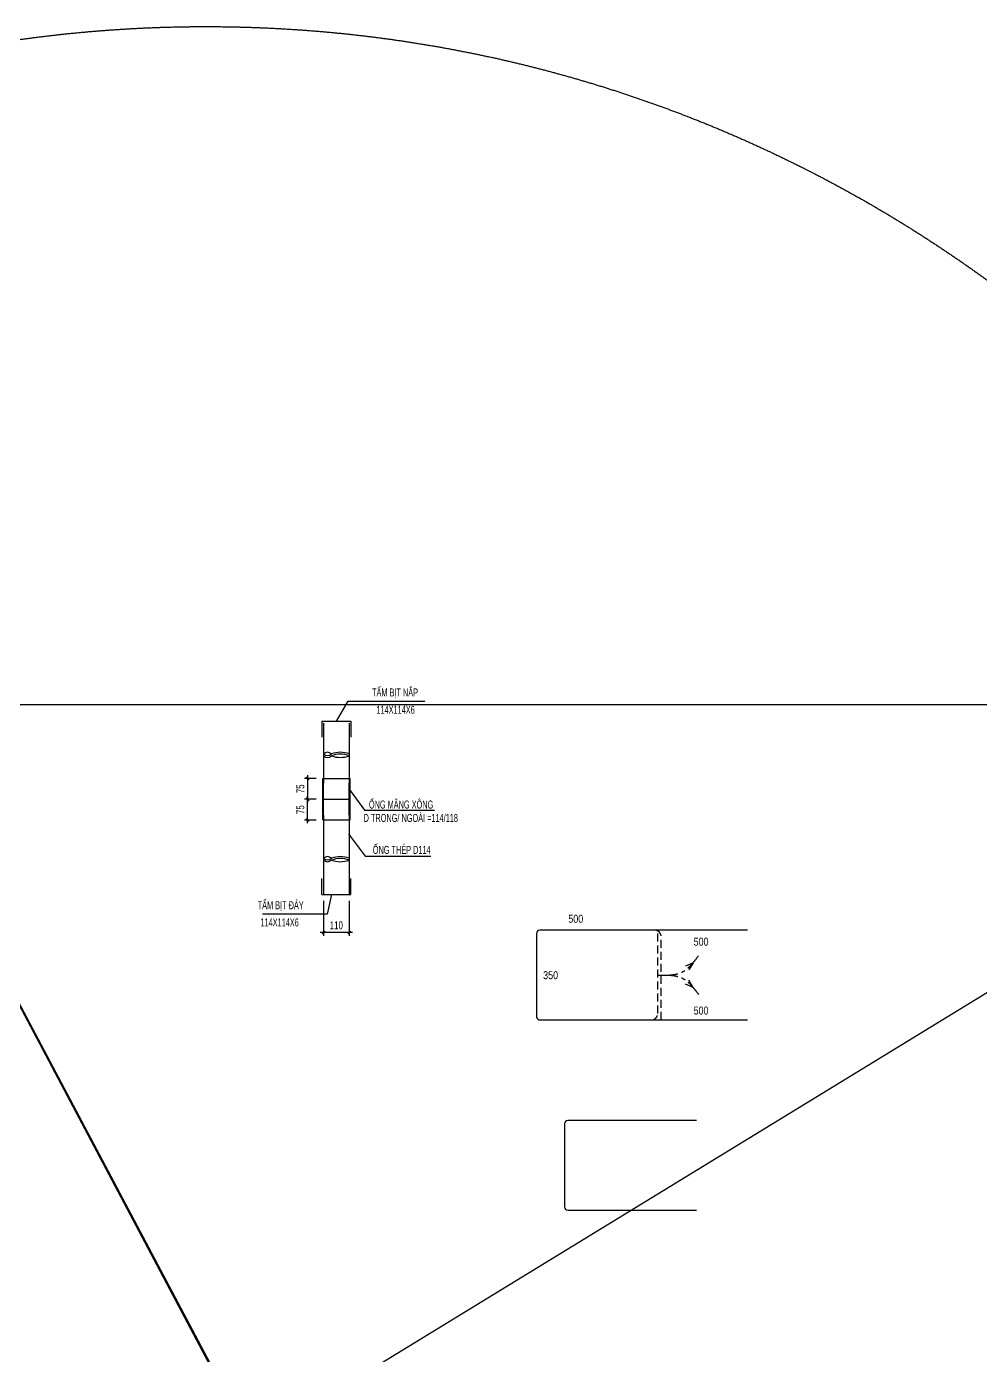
# Model space of a CAD drawing. Header units: millimetres. Extents: x -147841 to 368790, y -162721 to 84261.
# Drawn here: x -81136 to -51346, y -121204 to -79687 of the extents above; entities that cross this region are included whole.
import ezdxf
from ezdxf.enums import TextEntityAlignment as Align

# ---------------------------------------------------------------- set-up
doc = ezdxf.new("R2010")
doc.units = ezdxf.units.MM
doc.header["$LTSCALE"] = 1000
doc.header["$MEASUREMENT"] = 0
doc.header["$PDMODE"] = 1
doc.header["$PDSIZE"] = -10
for name, pattern in [('CENTER', [2, 1.25, -0.25, 0.25, -0.25]), ('DASHED', [0.75, 0.5, -0.25]), ('HIDDEN', [0.375, 0.25, -0.125])]:
    doc.linetypes.add(name, pattern=pattern)
doc.layers.get('0').update_dxf_attribs({"linetype": 'CONTINUOUS', "lineweight": 18})
doc.layers.get('DEFPOINTS').update_dxf_attribs({"color": 5, "linetype": 'CONTINUOUS', "lineweight": 18})
for name, color, linetype in [('0-thep-dai', 6, 'CONTINUOUS'), ('ccu11-Hatch', 250, 'CONTINUOUS'), ('ccu11-Manh', 8, 'CONTINUOUS'), ('ccu11-Thep', 4, 'CONTINUOUS'), ('KC-Dim', 8, 'CONTINUOUS'), ('KC-Khuat', 9, 'HIDDEN'), ('KC-Text', 31, 'CONTINUOUS'), ('NETVE', 11, 'CENTER'), ('THEP', 4, 'CONTINUOUS')]:
    doc.layers.add(name, color=color, linetype=linetype)
doc.styles.add('ARIAL', font='arial.ttf', dxfattribs={"width": 0.7})
doc.styles.add('style3', font='romans.shx', dxfattribs={"width": 0.8})
doc.dimstyles.new('2.5-100x4', dxfattribs={"dimscale": 100, "dimtxt": 2.5, "dimasz": 1, "dimexe": 1, "dimexo": 2, "dimgap": 1, "dimtad": 1, "dimdec": 0, "dimlfac": 0.25, "dimdsep": 46, "dimtxsty": 'ARIAL', "dimblk": 'ARCHTICK', "dimcen": -1, "dimdle": 1, "dimclrd": 256, "dimclre": 256, "dimclrt": 1, "dimadec": 0, "dimazin": 2, "dimtfac": 0.1, "dimtdec": 0, "dimtmove": 0, "dimatfit": 1, "dimldrblk": 'ARCHTICK', "dimfxl": 1, "dimtvp": 0.833333, "dimtfill": 1, "dimtolj": 1, "dimtzin": 12, "dimarcsym": 0})
doc.dimstyles.new('DIM200', dxfattribs={"dimscale": 50, "dimtxt": 2.5, "dimasz": 1.2, "dimexe": 1.2, "dimexo": 2, "dimgap": 0.8, "dimtad": 3, "dimdec": 0, "dimzin": 0, "dimdsep": 46, "dimtxsty": 'style3', "dimblk": 'ARCHTICK', "dimcen": 0.09, "dimdle": 1.2, "dimclrd": 8, "dimclre": 8, "dimclrt": 3, "dimadec": 0, "dimazin": 0, "dimtfac": 1, "dimtdec": 0, "dimtofl": 0, "dimtmove": 0, "dimatfit": 3, "dimldrblk": 'ARCHTICK', "dimfxl": 7, "dimfxlon": 1, "dimtolj": 1, "dimtzin": 0, "dimlwd": -1, "dimarcsym": 0})
pattern_1 = [(45, (-254729.111, 237754.598), (-8.83883476, 8.83883476), [])]

# ---------------------------------------------------------------- blocks, each defined once
blk = doc.blocks.new('_ARCHTICK')
at = {"color": 0, "linetype": 'ByBlock', "const_width": 0.3}
blk.add_lwpolyline([(-0.5, -0.5), (0.5, 0.5)], dxfattribs=at)
blk = doc.blocks.new('*D78')
at = {"layer": 'DEFPOINTS', "color": 0, "transparency": 16777216}
for p in [(-71888, -103176), (-71888, -103826)]:
    blk.add_point(p, dxfattribs=at)
at = {"layer": 'KC-Dim', "lineweight": -2, "transparency": 16777216}
for p, q in [((-72088, -103176), (-72457, -103176)), ((-72357, -103076), (-72357, -103926)), ((-72088, -103826), (-72457, -103826))]:
    blk.add_line(p, q, dxfattribs=at)
at = {"layer": 'KC-Dim', "lineweight": -2, "transparency": 16777216, "xscale": 100, "yscale": 100, "zscale": 100}
for p, rotation in [((-72357, -103176), 90), ((-72357, -103826), 270)]:
    blk.add_blockref('_ARCHTICK', p, dxfattribs=dict(at, rotation=rotation))
at = {"layer": 'KC-Dim', "color": 1, "transparency": 16777216, "insert": (-72584, -103501), "char_height": 250, "attachment_point": 5, "rotation": 90, "style": 'ARIAL', "bg_fill": 3, "box_fill_scale": 1.25, "bg_fill_color": 256, "bg_fill_true_color": 13158600, "bg_fill_transparency": 0}
blk.add_mtext('\\A1;75', dxfattribs=at)
at = {"layer": 'DEFPOINTS', "color": 0, "transparency": 16777216}
blk.add_point((-72357, -103826), dxfattribs=at)
blk = doc.blocks.new('*D79')
at = {"layer": 'DEFPOINTS', "color": 0, "transparency": 16777216}
for p in [(-71888, -103826), (-71888, -104476)]:
    blk.add_point(p, dxfattribs=at)
at = {"layer": 'KC-Dim', "lineweight": -2, "transparency": 16777216}
for p, q in [((-72357, -104576), (-72357, -103726)), ((-72088, -103826), (-72457, -103826)), ((-72088, -104476), (-72457, -104476))]:
    blk.add_line(p, q, dxfattribs=at)
at = {"layer": 'KC-Dim', "lineweight": -2, "transparency": 16777216, "xscale": 100, "yscale": 100, "zscale": 100}
for p, rotation in [((-72357, -103826), 90), ((-72357, -104476), 270)]:
    blk.add_blockref('_ARCHTICK', p, dxfattribs=dict(at, rotation=rotation))
at = {"layer": 'KC-Dim', "color": 1, "transparency": 16777216, "insert": (-72584, -104151), "char_height": 250, "attachment_point": 5, "rotation": 90, "style": 'ARIAL', "bg_fill": 3, "box_fill_scale": 1.25, "bg_fill_color": 256, "bg_fill_true_color": 13158600, "bg_fill_transparency": 0}
blk.add_mtext('\\A1;75', dxfattribs=at)
at = {"layer": 'DEFPOINTS', "color": 0, "transparency": 16777216}
blk.add_point((-72357, -103826), dxfattribs=at)
blk = doc.blocks.new('*D82')
at = {"layer": 'DEFPOINTS', "color": 0, "transparency": 16777216}
for p in [(-71863, -106806), (-71059, -106806)]:
    blk.add_point(p, dxfattribs=at)
at = {"layer": 'KC-Dim', "lineweight": -2, "transparency": 16777216}
for p, q in [((-71863, -107006), (-71863, -108094)), ((-71059, -107006), (-71059, -108094)), ((-70959, -107994), (-71963, -107994))]:
    blk.add_line(p, q, dxfattribs=at)
at = {"layer": 'KC-Dim', "lineweight": -2, "transparency": 16777216, "xscale": 100, "yscale": 100, "zscale": 100, "rotation": 180}
blk.add_blockref('_ARCHTICK', (-71863, -107994), dxfattribs=at)
at = {"layer": 'KC-Dim', "lineweight": -2, "transparency": 16777216, "xscale": 100, "yscale": 100, "zscale": 100}
blk.add_blockref('_ARCHTICK', (-71059, -107994), dxfattribs=at)
at = {"layer": 'KC-Dim', "color": 1, "transparency": 16777216, "insert": (-71461, -107767), "char_height": 250, "attachment_point": 5, "style": 'ARIAL', "bg_fill": 3, "box_fill_scale": 1.25, "bg_fill_color": 256, "bg_fill_true_color": 13158600, "bg_fill_transparency": 0}
blk.add_mtext('\\A1;110', dxfattribs=at)
at = {"layer": 'DEFPOINTS', "color": 0, "transparency": 16777216}
blk.add_point((-71863, -107994), dxfattribs=at)
blk = doc.blocks.new('A$C38334F7F')
at = {"layer": 'NETVE', "ltscale": 0.5, "flags": 128}
for points in [[(4022, 5003), (3786, 4901)], [(4022, 5003), (3892, 4781)], [(4022, 4233), (3786, 4335)], [(4022, 4233), (3892, 4455)]]:
    blk.add_lwpolyline(points, dxfattribs=at)
at = {"layer": 'NETVE', "ltscale": 0.5}
for points in [[(2921, 4618), (3700, 4721), (4192, 5222)], [(2921, 4618), (3700, 4515), (4192, 4014)]]:
    blk.add_spline(points, degree=3, dxfattribs=at)
at = {"layer": 'THEP', "ltscale": 3000}
blk.add_lwpolyline([(5722, 6018), (-764, 6018, 0.414214), (-864, 5918), (-864, 3318, 0.414214), (-764, 3218), (5722, 3218)], format="xyb", dxfattribs=at)
at = {"layer": 'THEP', "linetype": 'DASHED', "ltscale": 0.5}
blk.add_lwpolyline([(2721, 3218, 0.414214), (2921, 3418), (2921, 6018)], format="xyb", dxfattribs=at)
at = {"layer": 'THEP', "linetype": 'DASHED', "ltscale": 0.5, "flags": 128}
blk.add_lwpolyline([(3026, 3218), (3026, 5818, 0.414214), (2826, 6018)], format="xyb", dxfattribs=at)
at = {"layer": 'KC-Dim', "color": 5, "style": 'ARIAL', "width": 0.8}
for s, p in [('500', (127, 6254)), ('500', (4040, 5537)), ('350', (-659, 4490)), ('500', (4040, 3386))]:
    blk.add_text(s, height=250, dxfattribs=at).set_placement(p)

msp = doc.modelspace()

# ---------------------------------------------------------------- hatches: boundary and pattern name
at = {"layer": 'ccu11-Hatch'}
h = msp.add_hatch(dxfattribs=at)
h.set_pattern_fill('ANSI31', color=256, scale=100, style=0)
h.set_pattern_definition(pattern_1)
h.paths.add_polyline_path([(-71862.54, -103326.09), (-71862.54, -103175.99), (-71887.54, -103175.97), (-71887.54, -104473.2), (-71862.54, -104473.2), (-71862.54, -104326.09)])
h = msp.add_hatch(dxfattribs=at)
h.set_pattern_fill('ANSI31', color=256, scale=100, style=0)
h.set_pattern_definition(pattern_1)
h.paths.add_polyline_path([(-71033.9, -103176.61), (-71058.9, -103176.59), (-71058.9, -103326.09), (-71058.9, -104326.09), (-71058.9, -104473.2), (-71033.9, -104473.2)])

# ---------------------------------------------------------------- linework, layer by layer
at = {"layer": '0-thep-dai'}
for p, q in [((-71912.54, -101391.6), (-71912.54, -101891.6)), ((-71912.54, -101391.6), (-71008.9, -101391.6)), ((-71008.9, -101391.6), (-71008.9, -101891.6)), ((-71912.54, -106804.87), (-71912.54, -106304.87)), ((-71008.9, -106804.87), (-71008.9, -106304.87)), ((-71912.54, -106804.87), (-71008.9, -106804.87)), ((-71862.54, -106805.74), (-71058.9, -106805.74))]:
    msp.add_line(p, q, dxfattribs=at)
at = {"layer": 'ccu11-Manh'}
for centre, radius, start, end in [((-71737.54, -102542.12), 181.25, 46.397181, 133.602819), ((-71737.54, -102279.62), 181.25, 226.397181, 313.602819), ((-71737.54, -102338.96), 181.25, 226.397181, 313.602819), ((-71335.72, -103152.17), 791.3, 69.523012, 110.476988), ((-71335.72, -103211.51), 791.3, 69.523012, 110.476988), ((-71335.72, -101728.91), 791.3, 249.523012, 290.476988), ((-71737.54, -105801.02), 181.25, 46.397181, 133.602819), ((-71737.54, -105538.52), 181.25, 226.397181, 313.602819), ((-71737.54, -105597.86), 181.25, 226.397181, 313.602819), ((-71335.72, -106411.07), 791.3, 69.523012, 110.476988), ((-71335.72, -106470.41), 791.3, 69.523012, 110.476988), ((-71335.72, -104987.81), 791.3, 249.523012, 290.476988)]:
    msp.add_arc(centre, radius, start, end, dxfattribs=at)
at = {"layer": 'ccu11-Thep'}
for p, q in [((-71862.54, -101451.6), (-71862.54, -103326.09)), ((-71058.9, -101451.6), (-71058.9, -103326.09)), ((-71887.54, -103175.97), (-71033.9, -103176.61)), ((-71887.54, -104473.2), (-71887.54, -103175.97)), ((-71862.54, -104326.09), (-71862.54, -103326.09)), ((-71058.9, -104326.09), (-71058.9, -103326.09)), ((-71033.9, -104473.2), (-71033.9, -103176.61)), ((-71862.54, -103826.09), (-71058.9, -103826.09)), ((-71887.54, -104473.2), (-71033.9, -104473.2)), ((-71862.54, -104326.09), (-71862.54, -106805.74)), ((-71058.9, -104326.09), (-71058.9, -106805.74))]:
    msp.add_line(p, q, dxfattribs=at)
at = {"layer": 'KC-Dim', "ltscale": 3000}
msp.add_line((-16869.48, -100875.76), (-85765.02, -100875.76), dxfattribs=at)
at = {"layer": 'THEP', "ltscale": 3000}
msp.add_lwpolyline([(-60210.57, -113865.22), (-64230.57, -113865.22, 0.41421356), (-64330.57, -113965.22), (-64330.57, -116565.22, 0.41421356), (-64230.57, -116665.22), (-60210.57, -116665.22)], format="xyb", dxfattribs=at)

# ---------------------------------------------------------------- block references
at = {"layer": 'DEFPOINTS', "ltscale": 3000}
msp.add_blockref('A$C38334F7F', (-64343.16, -113939.43), dxfattribs=at)

# ---------------------------------------------------------------- texts
at = {"layer": 'KC-Text', "color": 1, "style": 'ARIAL', "width": 0.6}
for s, p in [('TẤM BỊT NẮP', (-69628.55, -100616.26)), ('114X114X6', (-69610.57, -101154.65)), ('ỐNG MĂNG XÔNG', (-69439.12, -104117.14)), ('D TRONG/ NGOÀI =114/118', (-69136.64, -104535.89)), ('ỐNG THÉP D114', (-69419.71, -105533.89)), ('TẤM BỊT ĐÁY', (-73199.59, -107263.67)), ('114X114X6', (-73232.13, -107801.2))]:
    msp.add_text(s, height=250, dxfattribs=at).set_placement(p, align=Align.CENTER)

# ---------------------------------------------------------------- leaders
at = {"layer": 'ccu11-Manh', "color": 2, "lineweight": 5}
for points, override in [([(-71460.72, -101391.6), (-71091.4, -100766.21), (-68702.11, -100767)], {"dimgap": 0.8, "dimtad": 0, "dimldrblk": 'DotSmall'}), ([(-71033.9, -103557.71), (-70579.71, -104163.96), (-68399.81, -104163.96)], {"dimgap": 0.8, "dimtad": 0}), ([(-71058.9, -104935.4), (-70560.3, -105607), (-68506.63, -105607)], {"dimgap": 0.8, "dimtad": 0}), ([(-71612.54, -106804.87), (-71751.3, -107412.76), (-73770.89, -107413.54)], {"dimgap": 0.8, "dimtad": 0, "dimldrblk": 'DotSmall'})]:
    msp.add_leader(points, dimstyle='DIM200', override=override, dxfattribs=at)

# ---------------------------------------------------------------- next in the draw order: dimensions: what is measured, and where the dimension line sits
at = {"layer": 'KC-Dim'}
dim = msp.add_linear_dim(base=(-72356.9, -103826.09), p1=(-71887.54, -103176.09), p2=(-71887.54, -103826.09), angle=90, text='75', dimstyle='2.5-100x4', dxfattribs=at)
dim.commit()
dim.dimension.update_dxf_attribs({"geometry": '*D78', "text_midpoint": (-72584.03, -103501.09)})
dim = msp.add_linear_dim(base=(-71862.54, -107994.27), p1=(-71058.9, -106805.74), p2=(-71862.54, -106805.74), text='110', dimstyle='2.5-100x4', dxfattribs=at)
dim.commit()
dim.dimension.update_dxf_attribs({"geometry": '*D82', "text_midpoint": (-71460.72, -107766.62)})

# ---------------------------------------------------------------- next in the draw order: dimensions: what is measured, and where the dimension line sits
dim = msp.add_linear_dim(base=(-72356.9, -103826.09), p1=(-71887.54, -104476.09), p2=(-71887.54, -103826.09), angle=270, text='75', dimstyle='2.5-100x4', dxfattribs=at)
dim.commit()
dim.dimension.update_dxf_attribs({"geometry": '*D79', "text_midpoint": (-72584.03, -104151.09)})

# ---------------------------------------------------------------- next in the draw order: linework, layer by layer
at = {"layer": 'KC-Dim', "ltscale": 3000}
msp.add_line((-94271.59, -85892.04), (-64594.88, -141938.02), dxfattribs=at)
at = {"layer": 'KC-Khuat', "ltscale": 3000}
for p, q in [((-8189.16, -83581.32), (-100208.28, -139899.54)), ((-94271.59, -85892.04), (-62587.14, -145605.48))]:
    msp.add_line(p, q, dxfattribs=at)
msp.add_circle((-75535.02, -121203.53), 41516.99, dxfattribs=at)

doc.saveas('drawing.dxf')
